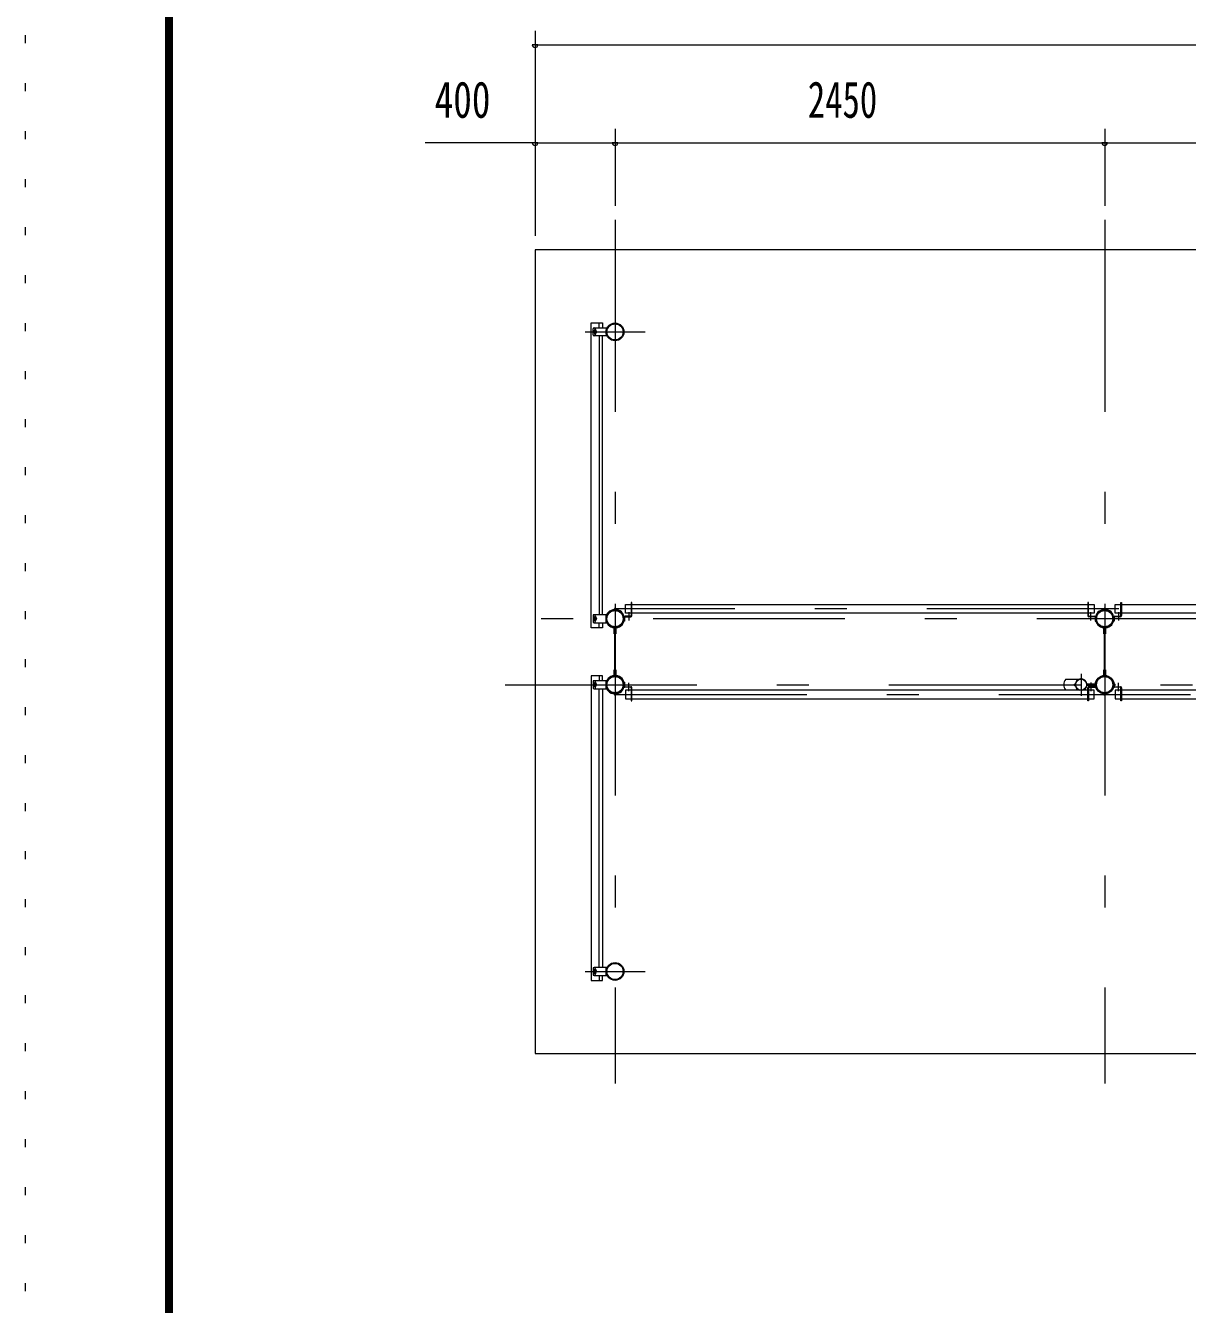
# Model space of a CAD drawing. Units: millimetres, scale not verified. Extents: x -34087 to 34090, y -14699 to 14701.
# Drawn here: x -7490 to -1677, y -5646 to 749 of the extents above; entities that cross this region are included whole.
import ezdxf
from ezdxf.enums import TextEntityAlignment as Align

# ---------------------------------------------------------------- set-up
doc = ezdxf.new("R2010")
doc.units = ezdxf.units.MM
doc.header["$LTSCALE"] = 80
doc.linetypes.add('USER3', pattern=[24, 12, -5, 2, -5])
doc.linetypes.add('USER4', pattern=[3, 0.5, -2.5])
for name, color, linetype, lineweight in [('0-2_1-07BOLD', 7, 'Continuous', 18), ('0-3_1-27CENTER', 3, 'USER3', 18), ('0-5_1-57DIM', 3, 'Continuous', 18), ('0-C_F-F1PAPER', 5, 'Continuous', 18), ('0-D_F-E_J_ADD', 5, 'USER4', 18)]:
    doc.layers.add(name, color=color, linetype=linetype, lineweight=lineweight)
doc.styles.add('ＭＳ ゴシック', font='')
doc.styles.get('ＭＳ ゴシック').set_extended_font_data('MS Gothic')

msp = doc.modelspace()

# ---------------------------------------------------------------- linework, layer by layer
at = {"layer": '0-2_1-07BOLD'}
for p, q in [((-4646, -762.65), (-4585.5, -762.65)), ((-4620.5, -762.65), (-4620.5, -737.65)), ((-4651, -797.65), (-4651, -767.65)), ((-4644.5, -777.85), (-4644.5, -774.15)), ((-4644.5, -787.45), (-4644.5, -791.15)), ((-4636.5, -774.15), (-4636.5, -777.85)), ((-4636.5, -791.15), (-4636.5, -787.45)), ((-4620.5, -802.65), (-4620.5, -2196.65)), ((-4602.9, -2196.65), (-4602.9, -802.65)), ((-4456.4, -2146.15), (-2175.5, -2146.15)), ((-2006.4, -2146.15), (624.5, -2146.15)), ((-4651, -2201.65), (-4651, -2231.65)), ((-4585.5, -2196.65), (-4646, -2196.65)), ((-4644.5, -2211.85), (-4644.5, -2208.15)), ((-4644.5, -2221.45), (-4644.5, -2225.15)), ((-4636.5, -2208.15), (-4636.5, -2211.85)), ((-4636.5, -2225.15), (-4636.5, -2221.45)), ((-4620.5, -2261.65), (-4620.5, -2236.65)), ((-4602.9, -2236.65), (-4602.9, -2261.65)), ((-4461.6, -2203.45), (-4491.2, -2203.45)), ((-4491.2, -2206.65), (-4461.6, -2206.65)), ((-2175.5, -2188.85), (-4456.4, -2188.85)), ((-2143.45, -2188.85), (-2172.3, -2188.85)), ((-2170.3, -2203.45), (-2140.7, -2203.45)), ((-2140.7, -2206.65), (-2170.3, -2206.65)), ((-2135.5, -2228.65), (-2135.5, -2208.65)), ((-2041.2, -2203.45), (-2011.6, -2203.45)), ((-2011.6, -2206.65), (-2041.2, -2206.65)), ((624.5, -2188.85), (-2006.4, -2188.85)), ((-4543.94, -2261.1), (-4543.94, -2502.2)), ((-4537.94, -2502.2), (-4537.94, -2261.1)), ((-2093.94, -2261.1), (-2093.94, -2502.2)), ((-2087.95, -2502.2), (-2087.95, -2261.1)), ((-4651, -2531.65), (-4651, -2561.65)), ((-4644.5, -2541.85), (-4644.5, -2538.15)), ((-4644.5, -2551.45), (-4644.5, -2555.15)), ((-4636.5, -2538.15), (-4636.5, -2541.85)), ((-4636.5, -2555.15), (-4636.5, -2551.45)), ((-4620.5, -2501.65), (-4620.5, -2526.65)), ((-4496.4, -2554.65), (-4496.4, -2534.65)), ((-4491.2, -2556.65), (-4461.6, -2556.65)), ((-2286.04, -2519.15), (-2218.46, -2519.15)), ((-2135.4, -2543.65), (-2181.61, -2543.65)), ((-2181.61, -2549.65), (-2135.4, -2549.65)), ((-2180.21, -2542.05), (-2136.87, -2542.05)), ((-2136.87, -2551.25), (-2180.21, -2551.25)), ((-2140.7, -2556.65), (-2170.3, -2556.65)), ((-2041.2, -2556.65), (-2011.6, -2556.65)), ((-4646, -2566.66), (-4585.5, -2566.66)), ((-4620.5, -3960.65), (-4620.5, -2566.66)), ((-4602.9, -2566.66), (-4602.9, -3960.65)), ((-4461.6, -2559.85), (-4491.2, -2559.85)), ((-2175.5, -2574.45), (-4456.4, -2574.45)), ((-4456.4, -2617.15), (-2175.5, -2617.15)), ((-2218.46, -2574.15), (-2286.04, -2574.15)), ((-2143.45, -2574.45), (-2172.3, -2574.45)), ((-2170.3, -2559.85), (-2140.7, -2559.85)), ((-2011.6, -2559.85), (-2041.2, -2559.85)), ((624.5, -2574.45), (-2006.4, -2574.45)), ((-2006.4, -2617.15), (624.5, -2617.15)), ((-4651, -3965.65), (-4651, -3995.65)), ((-4646, -4000.65), (-4585.5, -4000.65)), ((-4644.5, -3975.85), (-4644.5, -3972.15)), ((-4644.5, -3985.45), (-4644.5, -3989.15)), ((-4636.5, -3972.15), (-4636.5, -3975.85)), ((-4636.5, -3989.15), (-4636.5, -3985.45)), ((-4620.5, -4000.65), (-4620.5, -4025.65))]:
    msp.add_line(p, q, dxfattribs=at)
for points in [[(6059.06, -4391.65), (6059.06, -371.65), (-4940.95, -371.65), (-4940.95, -4391.65)], [(-4637.61, -777.65), (-4643.39, -777.65), (-4646.28, -782.65), (-4643.39, -787.65), (-4637.61, -787.65), (-4634.73, -782.65)], [(-4637.61, -2221.65), (-4634.73, -2216.65), (-4637.61, -2211.65), (-4643.39, -2211.65), (-4646.28, -2216.65), (-4643.39, -2221.65)], [(-4637.62, -2551.65), (-4643.39, -2551.65), (-4646.28, -2546.65), (-4643.39, -2541.65), (-4637.62, -2541.65), (-4634.73, -2546.65)], [(-4637.62, -3985.65), (-4634.73, -3980.65), (-4637.62, -3975.65), (-4643.39, -3975.65), (-4646.28, -3980.65), (-4643.39, -3985.65)]]:
    msp.add_lwpolyline(points, close=True, dxfattribs=at)
for points in [[(-4602.9, -2261.65), (-4660.5, -2261.65), (-4660.5, -737.65), (-4602.9, -737.65), (-4602.9, -762.65)], [(-4585.5, -762.65), (-4585.5, -802.65), (-4646, -802.65)], [(-4459.6, -2188.85), (-4488.45, -2188.85), (-4488.45, -2146.15), (-4459.6, -2146.15)], [(-4456.4, -2201.45), (-4456.4, -2135.65), (-4459.6, -2135.65), (-4459.6, -2201.45)], [(-2172.3, -2201.45), (-2172.3, -2135.65), (-2175.5, -2135.65), (-2175.5, -2201.45)], [(-2172.3, -2146.15), (-2143.45, -2146.15), (-2143.45, -2188.85)], [(-2009.6, -2188.85), (-2038.45, -2188.85), (-2038.45, -2146.15), (-2009.6, -2146.15)], [(-2009.6, -2201.45), (-2009.6, -2135.65), (-2006.4, -2135.65), (-2006.4, -2201.45)], [(-4646, -2236.65), (-4585.5, -2236.65), (-4585.5, -2196.65)], [(-4493.2, -2208.65), (-4493.2, -2228.65), (-4496.4, -2228.65), (-4496.4, -2208.65)], [(-2138.7, -2208.65), (-2138.7, -2228.65), (-2135.5, -2228.65)], [(-2043.2, -2208.65), (-2043.2, -2228.65), (-2046.4, -2228.65), (-2046.4, -2208.65)], [(-4543.94, -2291.65), (-4545.55, -2291.65), (-4545.55, -2262.57)], [(-4536.34, -2262.57), (-4536.34, -2291.65), (-4537.94, -2291.65)], [(-2093.94, -2291.65), (-2095.55, -2291.65), (-2095.55, -2262.57)], [(-2086.34, -2262.57), (-2086.34, -2291.65), (-2087.95, -2291.65)], [(-4545.55, -2500.73), (-4545.55, -2471.65), (-4543.94, -2471.65)], [(-4537.94, -2471.65), (-4536.34, -2471.65), (-4536.34, -2500.73)], [(-2095.55, -2500.73), (-2095.55, -2471.65), (-2093.94, -2471.65)], [(-2087.95, -2471.65), (-2086.34, -2471.65), (-2086.34, -2500.73)], [(-4602.9, -2526.65), (-4602.9, -2501.65), (-4660.5, -2501.65), (-4660.5, -4025.65), (-4602.9, -4025.65), (-4602.9, -4000.65)], [(-4585.5, -2566.66), (-4585.5, -2526.65), (-4646, -2526.65)], [(-4496.4, -2534.65), (-4493.2, -2534.65), (-4493.2, -2554.65)], [(-2135.5, -2554.65), (-2135.5, -2534.65), (-2138.7, -2534.65), (-2138.7, -2554.65)], [(-2043.2, -2554.65), (-2043.2, -2534.65), (-2046.4, -2534.65), (-2046.4, -2554.65)], [(-4459.6, -2574.45), (-4488.45, -2574.45), (-4488.45, -2617.15), (-4459.6, -2617.15)], [(-4459.6, -2561.85), (-4459.6, -2627.65), (-4456.4, -2627.65), (-4456.4, -2561.85)], [(-2172.3, -2561.85), (-2172.3, -2627.65), (-2175.5, -2627.65), (-2175.5, -2561.85)], [(-2172.3, -2617.15), (-2143.45, -2617.15), (-2143.45, -2574.45)], [(-2009.6, -2574.45), (-2038.45, -2574.45), (-2038.45, -2617.15), (-2009.6, -2617.15)], [(-2006.4, -2561.85), (-2006.4, -2627.65), (-2009.6, -2627.65), (-2009.6, -2561.85)], [(-4585.5, -4000.65), (-4585.5, -3960.65), (-4646, -3960.65)]]:
    msp.add_lwpolyline(points, dxfattribs=at)
for centre, radius in [((-4540.95, -782.65), 44.55), ((-4540.95, -782.65), 40.35), ((-4640.5, -782.65), 6.25), ((-4640.5, -782.65), 4.9), ((-4540.95, -2216.65), 44.55), ((-4540.95, -2168.25), 2.25), ((-2090.95, -2216.65), 44.55), ((-2090.95, -2168.25), 2.25), ((-4640.5, -2216.65), 6.25), ((-4640.5, -2216.65), 4.9), ((-4540.95, -2216.65), 40.35), ((-2090.95, -2216.65), 40.35), ((-4640.5, -2546.65), 6.25), ((-4640.5, -2546.65), 4.9), ((-4540.95, -2546.65), 44.55), ((-4540.95, -2546.65), 40.35), ((-2240.3, -2546.65), 2.25), ((-2208.95, -2546.65), 27.5), ((-2090.95, -2546.65), 46.15), ((-2090.95, -2546.65), 44.55), ((-2090.95, -2546.65), 40.35), ((-2042.55, -2546.65), 2.25), ((-4540.95, -2595.05), 2.25), ((-2090.95, -2595.05), 2.25), ((-4540.95, -3980.65), 44.55), ((-4540.95, -3980.65), 40.35), ((-4640.5, -3980.65), 6.25), ((-4640.5, -3980.65), 4.9)]:
    msp.add_circle(centre, radius, dxfattribs=at)
for centre, radius, start, end in [((-4646, -767.65), 5, 90, 180), ((-4646, -797.65), 5, 180, 270), ((-4640.5, -774.15), 4, 0, 180), ((-4640.5, -791.15), 4, 180, 0), ((-4540.95, -2216.65), 46.15, 93.78961, 264.28209), ((-4540.95, -2168.25), 3.85, 322.09525, 270.00276), ((-4540.95, -2216.65), 46.15, 275.72758, 90.00154), ((-2090.95, -2216.65), 46.15, 93.78961, 264.28209), ((-2090.95, -2168.25), 3.85, 322.09525, 270.00276), ((-2090.95, -2216.65), 46.15, 275.72758, 90.00154), ((-4646, -2201.65), 5, 90, 180), ((-4646, -2231.65), 5, 180, 270), ((-4640.5, -2208.15), 4, 0, 180), ((-4640.5, -2225.15), 4, 180, 0), ((-4491.2, -2208.65), 5.2, 90, 180), ((-4491.2, -2208.65), 2, 90, 180), ((-4461.6, -2201.45), 2, 270, 0), ((-4461.6, -2201.45), 5.2, 270, 0), ((-2170.3, -2201.45), 5.2, 180, 270), ((-2170.3, -2201.45), 2, 180, 270), ((-2140.7, -2208.65), 5.2, 0, 90), ((-2140.7, -2208.65), 2, 0, 90), ((-2041.2, -2208.65), 5.2, 90, 180), ((-2041.2, -2208.65), 2, 90, 180), ((-2011.6, -2201.45), 2, 270, 0), ((-2011.6, -2201.45), 5.2, 270, 0), ((-4646, -2531.65), 5, 90, 180), ((-4640.5, -2538.15), 4, 0, 180), ((-4640.5, -2555.15), 4, 180, 0), ((-4540.95, -2546.65), 46.15, 95.71837, 266.21085), ((-4540.95, -2546.65), 46.15, 269.99892, 84.27287), ((-4491.2, -2554.65), 5.2, 180, 270), ((-4491.2, -2554.65), 2, 180, 270), ((-4461.6, -2561.85), 5.2, 0, 90), ((-2250.55, -2546.65), 44.9, 142.23546, 217.76454), ((-2240.3, -2546.65), 3.85, 51.34222, 0), ((-2208.95, -2546.65), 29.1, 9.09488, 180), ((-2208.95, -2546.65), 29.1, 185.93016, 252.80957), ((-2191.54, -2546.65), 44.9, 142.23546, 160.41136), ((-2208.95, -2546.65), 29.1, 287.19043, 350.90512), ((-2170.3, -2561.85), 5.2, 90, 180), ((-2140.7, -2554.65), 2, 270, 0), ((-2140.7, -2554.65), 5.2, 270, 0), ((-2042.55, -2546.65), 3.85, 180, 127.90752), ((-2041.2, -2554.65), 5.2, 180, 270), ((-2041.2, -2554.65), 2, 180, 270), ((-2011.6, -2561.85), 5.2, 0, 90), ((-4646, -2561.65), 5, 180, 270), ((-4540.95, -2595.05), 3.85, 90, 37.90752), ((-4461.6, -2561.85), 2, 0, 90), ((-2191.54, -2546.65), 44.9, 199.58864, 217.76454), ((-2170.3, -2561.85), 2, 90, 180), ((-2090.95, -2595.05), 3.85, 90, 37.90752), ((-2011.6, -2561.85), 2, 0, 90), ((-4646, -3965.65), 5, 90, 180), ((-4646, -3995.65), 5, 180, 270), ((-4640.5, -3972.15), 4, 0, 180), ((-4640.5, -3989.15), 4, 180, 0)]:
    msp.add_arc(centre, radius, start, end, dxfattribs=at)
at = {"layer": '0-3_1-27CENTER'}
for p, q in [((-4540.95, -221.65), (-4540.95, -4541.65)), ((-2090.95, -221.65), (-2090.95, -4541.65)), ((-4640.5, -765.15), (-4640.5, -800.15)), ((-4690.95, -782.65), (-4390.95, -782.65)), ((5659.06, -2167.5), (-4540.95, -2167.5)), ((6209.06, -2216.65), (-5090.95, -2216.65)), ((-4640.5, -2234.15), (-4640.5, -2199.15)), ((-4471.4, -2183.85), (-4471.4, -2225.65)), ((-2160.5, -2225.65), (-2160.5, -2183.85)), ((-2021.4, -2183.85), (-2021.4, -2225.65)), ((-2208.95, -2491.65), (-2208.95, -2601.65)), ((-5090.95, -2546.65), (6209.06, -2546.65)), ((-4640.5, -2529.15), (-4640.5, -2564.15)), ((-4471.4, -2579.45), (-4471.4, -2537.65)), ((-2160.5, -2537.65), (-2160.5, -2579.45)), ((-2158.47, -2557.41), (-2158.47, -2535.89)), ((-2021.4, -2579.45), (-2021.4, -2537.65)), ((-4540.95, -2595.8), (5659.06, -2595.8)), ((-4640.5, -3998.15), (-4640.5, -3963.15)), ((-4690.95, -3980.65), (-4390.95, -3980.65))]:
    msp.add_line(p, q, dxfattribs=at)
at = {"layer": '0-5_1-57DIM'}
for p, q in [((-4940.95, 723.35), (-4940.95, -301.65)), ((-4926.95, 653.35), (-4954.95, 653.35)), ((-4940.95, 653.35), (6059.06, 653.35)), ((-4540.95, 233.34), (-4540.95, -151.65)), ((-2090.95, 233.34), (-2090.95, -151.65)), ((-4940.95, 163.34), (-5490.45, 163.34)), ((-4926.95, 163.35), (-4954.95, 163.35)), ((-4940.95, 163.34), (-4540.95, 163.34)), ((-4526.95, 163.35), (-4554.95, 163.35)), ((-4540.95, 163.34), (-2090.95, 163.34)), ((-2076.95, 163.35), (-2104.95, 163.35)), ((-2090.95, 163.34), (709.05, 163.34))]:
    msp.add_line(p, q, dxfattribs=at)
for centre in [(-4940.95, 653.35), (-4940.95, 163.35), (-4540.95, 163.35), (-2090.95, 163.35)]:
    msp.add_arc(centre, 14, 180, 0, dxfattribs=at)
at = {"layer": '0-C_F-F1PAPER'}
for points in [[(33389.59, -13999.19), (33389.59, 14140.81), (-6790.4, 14140.81), (-6790.4, -13999.19)], [(33386.09, -13995.69), (33386.09, 14137.3), (-6786.9, 14137.3), (-6786.9, -13995.69)], [(33382.59, -13992.19), (-6783.4, -13992.19), (-6783.4, 14133.8), (33382.59, 14133.8)], [(33379.09, -13988.69), (33379.09, 14130.31), (-6779.9, 14130.31), (-6779.9, -13988.69)], [(33375.59, -13985.19), (-6776.4, -13985.19), (-6776.4, 14126.8), (33375.59, 14126.8)], [(33372.09, -13981.69), (33372.09, 14123.3), (-6772.9, 14123.3), (-6772.9, -13981.69)], [(33368.59, -13978.19), (-6769.4, -13978.19), (-6769.4, 14119.8), (33368.59, 14119.8)], [(33365.1, -13974.69), (33365.1, 14116.31), (-6765.9, 14116.31), (-6765.9, -13974.69)], [(33361.59, -13971.19), (33361.59, 14112.81), (-6762.4, 14112.81), (-6762.4, -13971.19)], [(33358.09, -13967.69), (33358.09, 14109.3), (-6758.9, 14109.3), (-6758.9, -13967.69)], [(33354.59, -13964.19), (-6755.4, -13964.19), (-6755.4, 14105.8), (33354.59, 14105.8)]]:
    msp.add_lwpolyline(points, close=True, dxfattribs=at)
at = {"layer": '0-D_F-E_J_ADD'}
msp.add_lwpolyline([(34089.6, -14699.19), (-7490.4, -14699.19), (-7490.4, 14700.81), (34089.6, 14700.81)], close=True, dxfattribs=at)

# ---------------------------------------------------------------- texts
at = {"layer": '0-5_1-57DIM', "color": 7, "style": 'ＭＳ ゴシック'}
for s, width, p in [('400', 0.75, (-5443.37, 233.35)), ('2450', 0.7, (-3576.36, 233.35))]:
    msp.add_text(s, height=182.3, dxfattribs=dict(at, width=width)).set_placement(p, align=Align.BOTTOM_LEFT)

doc.saveas('drawing.dxf')
